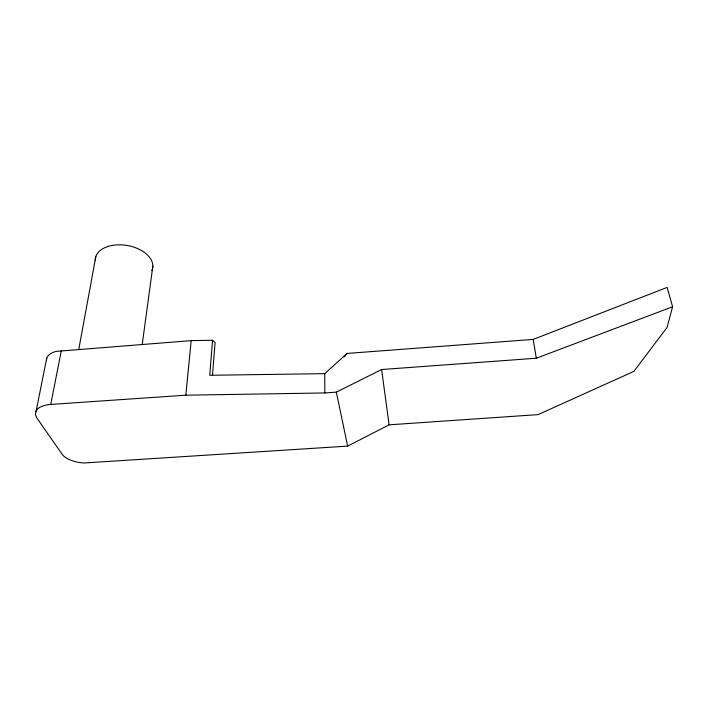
<?xml version="1.0" encoding="UTF-8"?>
<svg xmlns="http://www.w3.org/2000/svg" width="708" height="708" viewBox="0 0 708 708"><rect width="100%" height="100%" fill="white"/><g stroke="black" fill="none" stroke-linecap="round" stroke-linejoin="round"><path stroke-width="1.06" d="M212.488 375.258L215.09 342.504L212.577 340.291L191.187 340.628L56.091 351.389A22.39 11.877 8.7 0 0 46.737 358.142L35.4 414.755L36.754 417.817L62.136 454.253A21.806 10.169 6.4 0 0 83.916 462.988L347.646 446.12L389.099 424.827L538.045 414.623L633.864 371.381L667.06 327.45L672.6 306.768L667.148 287.413L533.186 339.406L347.044 353.434L324.742 373.665L209.718 375.275L212.577 340.291M46.595 359.682L46.737 358.142M35.63 411.773A23.311 11.399 7.7 0 1 50.737 404.436L185.832 395.188L191.187 340.628M142.246 344.292L152.848 266.066M78.73 349.566L95.854 256.411M50.737 404.436L61.348 350.549M344.274 356.832L347.044 353.434M185.832 395.188L324.839 392.949L336.335 392.126L381.621 369.523L536.319 358.23L672.6 306.768M336.335 392.126L347.646 446.12M533.186 339.406L536.319 358.23M381.621 369.523L389.099 424.827M324.742 373.665L324.839 392.949M95.182 260.137A29.072 17.957 9.4 0 1 127.803 245.588A29.072 17.957 9.4 0 1 151.893 270.624"/></g></svg>
